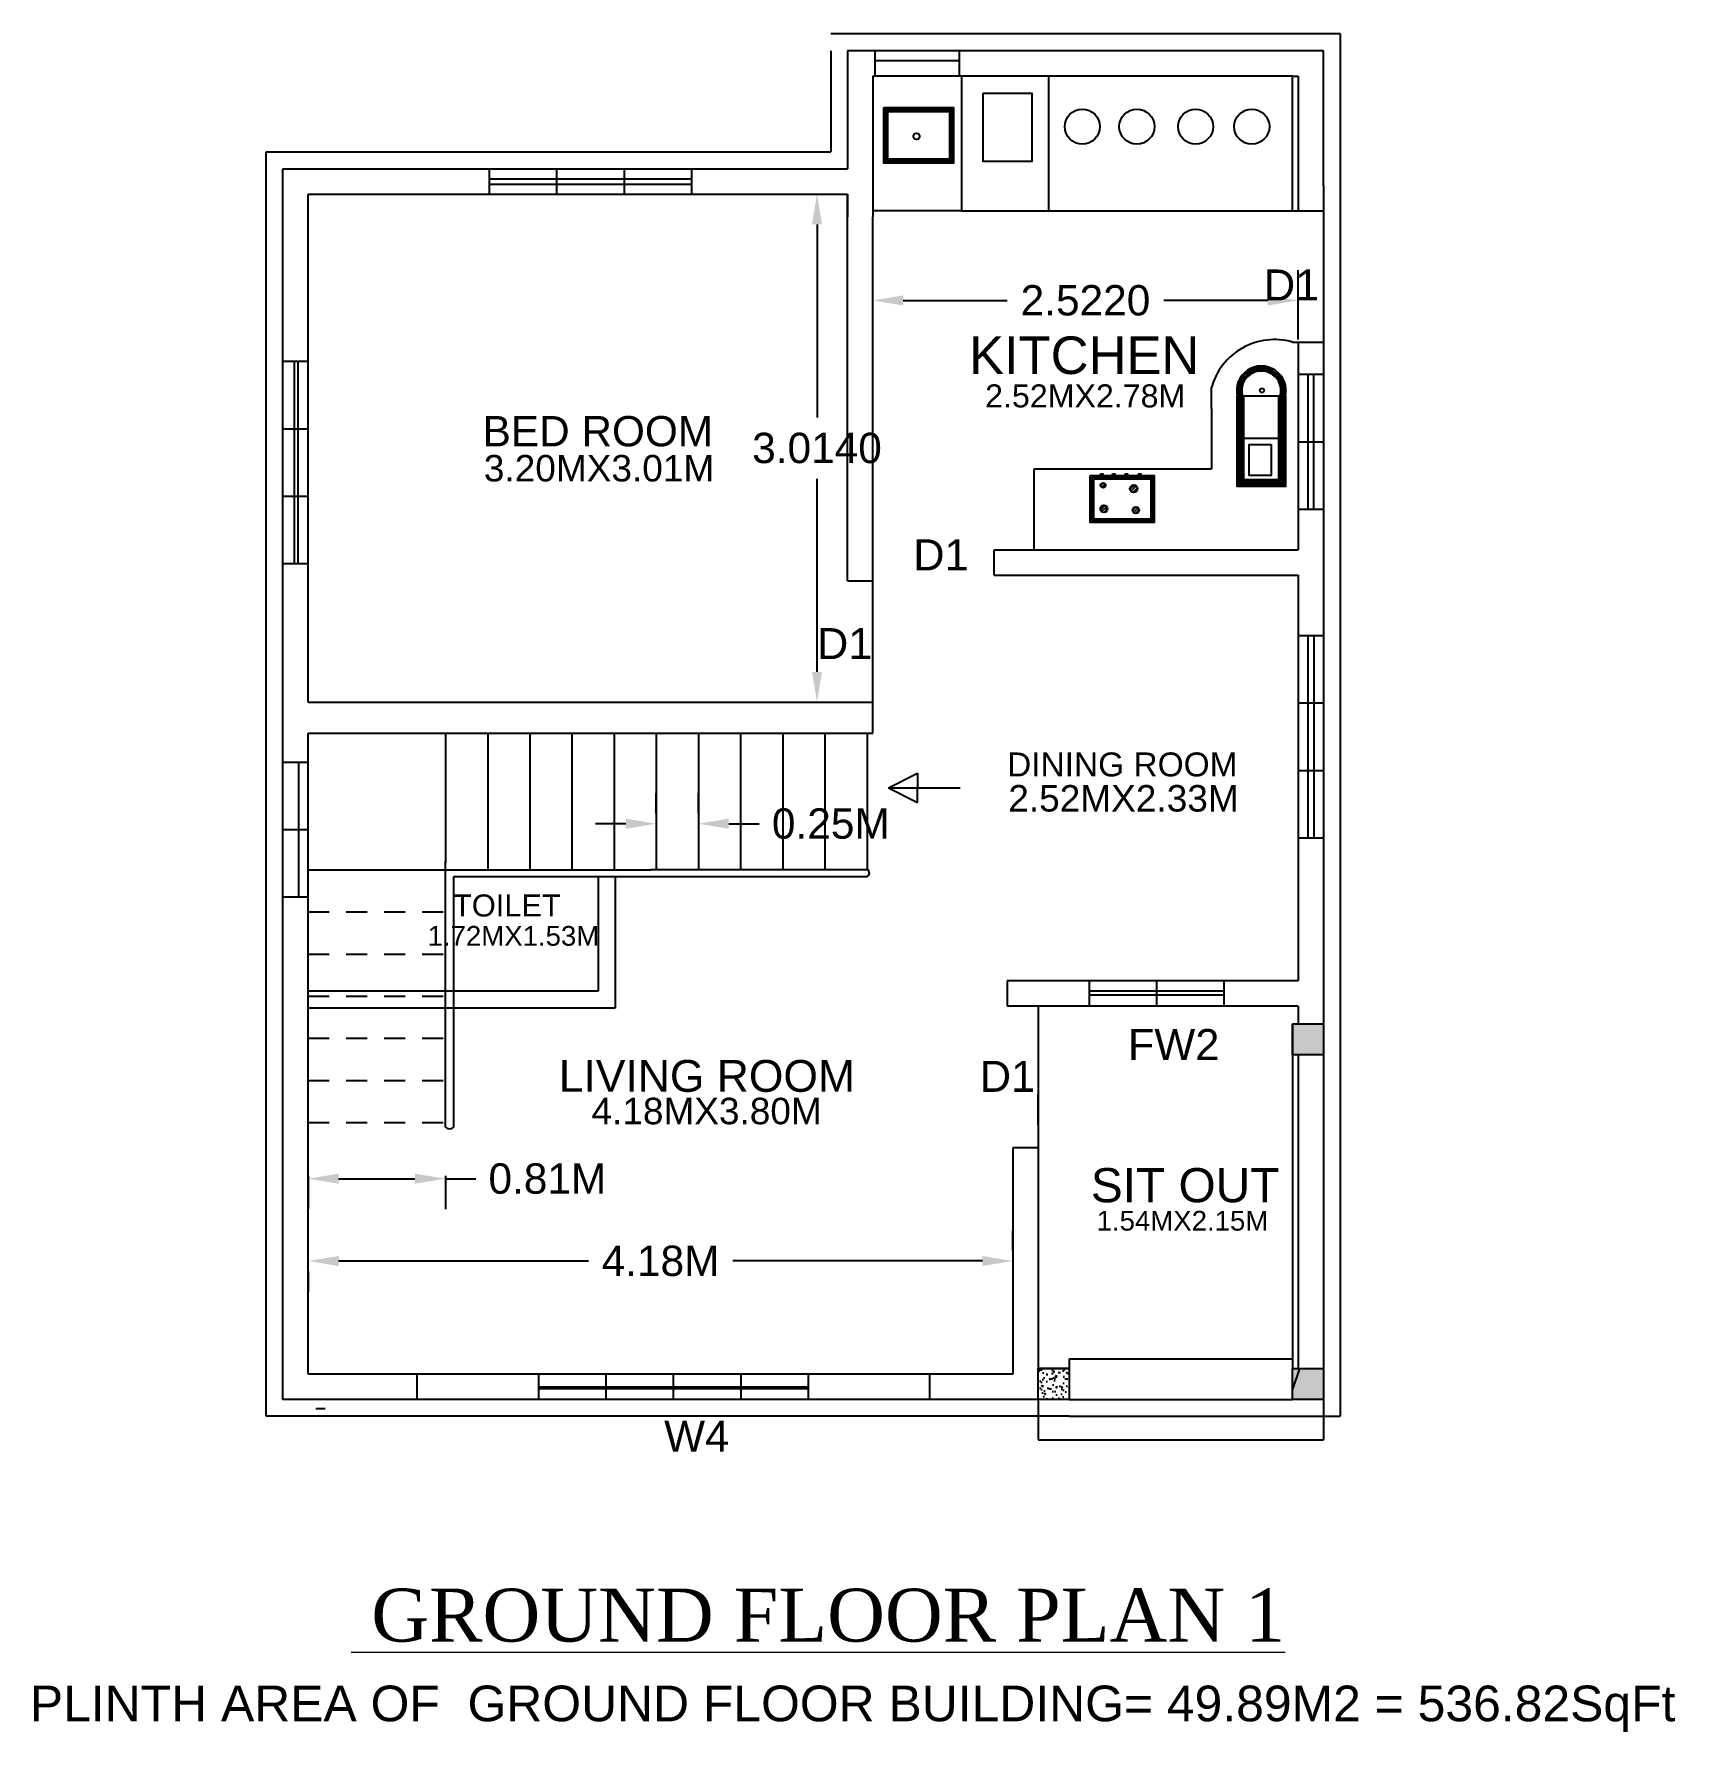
# Model space of a CAD drawing. Header units: inches. Extents: x -1.4 to 25.3, y -2.3 to 19.7.
# Drawn here: x -1.38 to 8.36, y -1.87 to 8.2 of the extents above; entities that cross this region are included whole.
import ezdxf
from ezdxf.enums import TextEntityAlignment as Align

# ---------------------------------------------------------------- set-up
doc = ezdxf.new("R2010")
doc.units = ezdxf.units.IN
doc.header["$MEASUREMENT"] = 0
doc.linetypes.add('HIDDEN2', pattern=[0.1875, 0.125, -0.0625])
doc.styles.get("Standard").update_dxf_attribs({"font": 'ARIAL.TTF'})
doc.styles.add('style1', font='TIMES.TTF')
doc.dimstyles.get("Standard").update_dxf_attribs({"dimtxt": 0.18, "dimasz": 0.18, "dimexe": 0.18, "dimexo": 0.0625, "dimgap": 0.09, "dimtad": 0, "dimtih": 1, "dimtoh": 1, "dimdec": 4, "dimzin": 0, "dimdsep": 46, "dimtxsty": 'Standard', "dimcen": 0.09, "dimadec": 0, "dimazin": 0, "dimtfac": 1, "dimtdec": 4, "dimtofl": 0, "dimtmove": 0, "dimatfit": 3, "dimfxl": 1, "dimtolj": 1, "dimtzin": 0, "dimarcsym": 0})
pattern_1 = [(45, (-58.814013, -14.985915), (-0.0088388348, 0.0088388348), [])]

# ---------------------------------------------------------------- blocks, each defined once
blk = doc.blocks.new('*D27')
at = {"color": 0, "lineweight": -2}
for p, q in [((3.598, 6.387), (3.598, 6.799)), ((6.12, 6.387), (6.12, 6.799)), ((3.778, 6.619), (4.394, 6.619)), ((5.94, 6.619), (5.324, 6.619))]:
    blk.add_line(p, q, dxfattribs=at)
at = {"color": 0}
for points in [[(3.778, 6.649), (3.778, 6.589), (3.598, 6.619)], [(5.94, 6.649), (5.94, 6.589), (6.12, 6.619)]]:
    blk.add_solid(points, dxfattribs=at)
at = {"layer": 'Defpoints', "color": 0}
for p in [(6.12, 6.619), (3.598, 6.324), (6.12, 6.324)]:
    blk.add_point(p, dxfattribs=at)
at = {"color": 0, "insert": (4.859, 6.619), "char_height": 0.18, "attachment_point": 5}
blk.add_mtext('\\A1;2.5220', dxfattribs=at)
blk = doc.blocks.new('*D28')
at = {"color": 0, "lineweight": -2}
for p, q in [((2.314, 3.578), (2.314, 3.695)), ((2.564, 3.578), (2.564, 3.695)), ((2.134, 3.515), (1.954, 3.515)), ((2.744, 3.515), (2.924, 3.515))]:
    blk.add_line(p, q, dxfattribs=at)
at = {"color": 0}
for points in [[(2.134, 3.545), (2.134, 3.485), (2.314, 3.515)], [(2.744, 3.545), (2.744, 3.485), (2.564, 3.515)]]:
    blk.add_solid(points, dxfattribs=at)
at = {"layer": 'Defpoints', "color": 0}
for p in [(2.314, 3.515), (2.564, 3.515), (2.564, 3.515)]:
    blk.add_point(p, dxfattribs=at)
at = {"color": 0, "insert": (3.349, 3.515), "char_height": 0.18, "attachment_point": 5}
blk.add_mtext('\\A1;0.25M', dxfattribs=at)
blk = doc.blocks.new('*D29')
at = {"color": 0, "lineweight": -2}
for p, q in [((0.25, 1.426), (0.25, 1.229)), ((1.063, 1.426), (1.063, 1.229)), ((0.43, 1.409), (0.883, 1.409)), ((1.063, 1.409), (1.243, 1.409))]:
    blk.add_line(p, q, dxfattribs=at)
at = {"color": 0}
for points in [[(0.43, 1.439), (0.43, 1.379), (0.25, 1.409)], [(0.883, 1.439), (0.883, 1.379), (1.063, 1.409)]]:
    blk.add_solid(points, dxfattribs=at)
at = {"layer": 'Defpoints', "color": 0}
for p in [(0.25, 1.488), (1.063, 1.488), (1.063, 1.409)]:
    blk.add_point(p, dxfattribs=at)
at = {"color": 0, "insert": (1.668, 1.409), "char_height": 0.18, "attachment_point": 5}
blk.add_mtext('\\A1;0.81M', dxfattribs=at)
blk = doc.blocks.new('*D38')
at = {"color": 0, "lineweight": -2}
for p, q in [((4.428, 0.984), (4.428, 1.101)), ((0.43, 0.921), (1.911, 0.921)), ((4.248, 0.921), (2.767, 0.921)), ((0.25, 0.859), (0.25, 0.741))]:
    blk.add_line(p, q, dxfattribs=at)
at = {"color": 0}
for points in [[(0.43, 0.951), (0.43, 0.891), (0.25, 0.921)], [(4.248, 0.951), (4.248, 0.891), (4.428, 0.921)]]:
    blk.add_solid(points, dxfattribs=at)
at = {"layer": 'Defpoints', "color": 0}
for p in [(0.25, 0.921), (0.25, 0.921), (4.428, 0.921)]:
    blk.add_point(p, dxfattribs=at)
at = {"color": 0, "insert": (2.339, 0.921), "char_height": 0.18, "attachment_point": 5}
blk.add_mtext('\\A1;4.18M', dxfattribs=at)
blk = doc.blocks.new('*D39')
at = {"color": 0, "lineweight": -2}
for p, q in [((2.585, 7.25), (3.447, 7.25)), ((3.267, 7.07), (3.267, 5.925)), ((3.267, 4.416), (3.267, 5.561)), ((2.585, 4.236), (3.447, 4.236))]:
    blk.add_line(p, q, dxfattribs=at)
at = {"color": 0}
for points in [[(3.237, 7.07), (3.297, 7.07), (3.267, 7.25)], [(3.237, 4.416), (3.297, 4.416), (3.267, 4.236)]]:
    blk.add_solid(points, dxfattribs=at)
at = {"layer": 'Defpoints', "color": 0}
for p in [(2.523, 7.25), (2.523, 4.236), (3.267, 4.236)]:
    blk.add_point(p, dxfattribs=at)
at = {"color": 0, "insert": (3.267, 5.743), "char_height": 0.18, "attachment_point": 5}
blk.add_mtext('\\A1;3.0140', dxfattribs=at)

msp = doc.modelspace()

# ---------------------------------------------------------------- hatches: boundary and pattern name
h = msp.add_hatch()
h.set_pattern_fill('ANSI31', color=256, scale=0.5, style=0)
h.set_pattern_definition([(45, (-58.81401, -14.985915), (-0.044194174, 0.044194174), [])])
h.paths.add_polyline_path([(4.94886, 5.52266, 1), (4.97794, 5.52266, 1)])
h.paths.add_polyline_path([(5.16779, 5.50197, 1), (5.1229, 5.50197, 1)])
h = msp.add_hatch()
h.set_pattern_fill('ANSI31', color=256, scale=0.1, style=0)
h.set_pattern_definition(pattern_1)
h.paths.add_polyline_path([(4.97794, 5.52266, 1), (4.94886, 5.52266, 1)])
h.paths.add_polyline_path([(5.16779, 5.50197, 1), (5.1229, 5.50197, 1)])
h = msp.add_hatch()
h.set_pattern_fill('ANSI31', color=256, scale=0.1, style=0)
h.set_pattern_definition(pattern_1)
h.paths.add_polyline_path([(4.94741, 5.38273, 1), (4.99026, 5.38273, 1)])
h.paths.add_polyline_path([(5.1382, 5.3756, 1), (5.17697, 5.3756, 1)])
h = msp.add_hatch()
h.set_pattern_fill('AR-CONC', color=256, scale=0.8, style=0)
h.set_pattern_definition([(50, (-10.6044, -12.035), (5.7381, -0.502), [0.6, -6.6]), (355, (-10.6044, -12.035), (-1.11, 6.0175), [0.48, -5.28]), (100.45, (-10.126, -12.077), (4.6281, 5.5155), [0.5099, -5.6091]), (46.184, (-10.6044, -10.435), (8.538, -1.3242), [0.9, -9.9]), (96.636, (-9.893, -10.545), (7.4773, 7.793), [0.765, -8.4137]), (351.184, (-10.604, -10.435), (7.4773, 7.793), [0.72, -7.92]), (21, (-9.8044, -10.835), (4.7753, -3.221), [0.6, -6.6]), (326, (-9.8044, -10.835), (1.9465, 5.8012), [0.48, -5.28]), (71.45, (-9.4065, -11.1034), (6.7218, 2.5802), [0.5099, -5.6091]), (37.5, (-10.6044, -12.035), (0.09728, 2.66315), [0, -5.216, 0, -5.36, 0, -5.3]), (7.5, (-10.6044, -12.035), (2.10456, 3.1553), [0, -3.056, 0, -5.096, 0, -2.02]), (327.5, (-12.3884, -12.035), (4.27058, -0.18044), [0, -2, 0, -6.24, 0, -8.28]), (317.5, (-13.1884, -12.035), (4.6655, 0.80084), [0, -2.6, 0, -4.144, 0, -5.88])])
h.paths.add_polyline_path([(6.27, 0.284), (6.086, 0.284), (6.086, 0.1), (6.27, 0.1)])
h.paths.add_polyline_path([(4.76197, 0.284), (4.57797, 0.284), (4.57797, 0.1), (4.76197, 0.1)])
h.paths.add_polyline_path([(6.27, 2.3288), (6.086, 2.3288), (6.086, 2.1448), (6.27, 2.1448)])
h = msp.add_hatch()
h.set_pattern_fill('AR-CONC', color=256, scale=0.012, style=0)
h.set_pattern_definition([(50, (-10.60442, -12.034975), (0.08607122, -0.00753026), [0.009, -0.099]), (355, (-10.60442, -12.034975), (-0.01665016, 0.09026306), [0.0072, -0.0792]), (100.4514, (-10.597244, -12.0356), (0.06942113, 0.08273275), [0.00764882, -0.08413705]), (46.1842, (-10.60442, -12.01098), (0.12806893, -0.0198623), [0.0135, -0.1485]), (96.6356, (-10.59374, -12.01263), (0.1121595, 0.11689414), [0.0114732, -0.12620556]), (351.1842, (-10.60442, -12.01098), (0.1121594, 0.1168942), [0.0108, -0.1188]), (21, (-10.59242, -12.016975), (0.07162885, -0.04831427), [0.009, -0.099]), (326, (-10.59242, -12.016975), (0.02919784, 0.087018), [0.0072, -0.0792]), (71.4514, (-10.58645, -12.021), (0.1008267, 0.03870366), [0.00764882, -0.08413705]), (37.5, (-10.604417, -12.034975), (0.001459183, 0.039947262), [0, -0.07824, 0, -0.0804, 0, -0.0795]), (7.5, (-10.604417, -12.034975), (0.031568344, 0.047329405), [0, -0.04584, 0, -0.07644, 0, -0.0303]), (327.5, (-10.631177, -12.034975), (0.064058692, -0.002706585), [0, -0.03, 0, -0.0936, 0, -0.1242]), (317.5, (-10.643177, -12.034975), (0.06998234, 0.0120126), [0, -0.039, 0, -0.06216, 0, -0.0882])])
h.paths.add_polyline_path([(6.27, 2.3288), (6.086, 2.3288), (6.086, 2.1448), (6.27, 2.1448)])
h.paths.add_polyline_path([(6.27, 0.284), (6.086, 0.284), (6.086, 0.1), (6.27, 0.1)])
h = msp.add_hatch()
h.set_pattern_fill('AR-CONC', color=256, scale=0.012, style=0)
h.set_pattern_definition([(50, (-58.81401, -15.05472), (0.08607122, -0.00753026), [0.009, -0.099]), (355, (-58.81401, -15.05472), (-0.01665016, 0.09026306), [0.0072, -0.0792]), (100.4514, (-58.80684, -15.05535), (0.06942113, 0.08273275), [0.00764882, -0.08413705]), (46.1842, (-58.81401, -15.03072), (0.12806893, -0.01986228), [0.0135, -0.1485]), (96.6356, (-58.80334, -15.03237), (0.11215952, 0.11689414), [0.01147323, -0.12620556]), (351.1842, (-58.81401, -15.03072), (0.11215943, 0.11689423), [0.0108, -0.1188]), (21, (-58.80201, -15.03672), (0.07162885, -0.04831427), [0.009, -0.099]), (326, (-58.80201, -15.03672), (0.02919784, 0.087018), [0.0072, -0.0792]), (71.4514, (-58.79604, -15.040745), (0.10082672, 0.03870366), [0.00764882, -0.08413705]), (37.5, (-58.814013, -15.05472), (0.001459183, 0.039947262), [0, -0.07824, 0, -0.0804, 0, -0.0795]), (7.5, (-58.814013, -15.05472), (0.031568344, 0.047329405), [0, -0.04584, 0, -0.07644, 0, -0.0303]), (327.5, (-58.840773, -15.05472), (0.064058692, -0.002706585), [0, -0.03, 0, -0.0936, 0, -0.1242]), (317.5, (-58.85277, -15.05472), (0.06998234, 0.0120126), [0, -0.039, 0, -0.06216, 0, -0.0882])])
h.paths.add_polyline_path([(4.76197, 0.284), (4.57797, 0.284), (4.57797, 0.1), (4.76197, 0.1)])

# ---------------------------------------------------------------- linework, layer by layer
for p, q in [((6.37, 8.2), (3.348, 8.2)), ((6.086, 8.2), (3.598, 8.2)), ((6.37, 8.2), (6.37, 0)), ((3.348, 8.1), (3.348, 7.5)), ((6.27, 8.1), (3.448, 8.1)), ((3.448, 8.1), (3.448, 7.4)), ((6.086, 8.1), (3.598, 8.1)), ((3.61028, 8.1), (3.61028, 7.95)), ((4.11028, 8.1), (4.11028, 7.95)), ((6.27, 7.3), (6.27, 8.1)), ((3.61028, 8.042), (4.11028, 8.042)), ((6.086, 7.95), (3.598, 7.95)), ((3.598, 7.95), (3.598, 7.116)), ((4.12449, 7.95), (4.12449, 7.15)), ((4.6392, 7.95), (4.6392, 7.15)), ((6.086, 7.15), (6.086, 7.95)), ((6.086, 7.95), (6.12, 7.95)), ((6.12, 7.95), (6.12, 7.15014)), ((0, 0), (0, 7.5)), ((0, 7.5), (3.348, 7.5)), ((0.1, 7.4), (3.448, 7.4)), ((0.1, 0.1), (0.1, 7.4)), ((1.323, 7.4), (1.323, 7.25)), ((1.723, 7.4), (1.723, 7.25)), ((2.123, 7.4), (2.123, 7.25)), ((2.523, 7.4), (2.523, 7.25)), ((1.323, 7.33966), (2.523, 7.33966)), ((1.323, 7.308), (2.523, 7.308)), ((6.27, 7.3), (6.27, 0.1)), ((0.25, 7.25), (3.448, 7.25)), ((0.25, 4.236), (0.25, 7.25)), ((0.5, 7.25), (3.414, 7.25)), ((3.448, 4.956), (3.448, 7.25)), ((3.448, 7.25), (3.448, 7.116)), ((4.12449, 7.15), (3.598, 7.15)), ((3.598, 4.716), (3.598, 7.116)), ((4.12449, 7.15), (6.086, 7.15014)), ((6.086, 7.15014), (6.27, 7.15014)), ((6.086, 6.3724), (6.27, 6.3724)), ((6.12, 6.3724), (6.12, 5.14)), ((0.25, 6.25645), (0.1, 6.25645)), ((0.1666, 6.25645), (0.1666, 5.05645)), ((0.1886, 6.25645), (0.1886, 5.05645)), ((6.12, 6.18137), (6.27, 6.18137)), ((6.178, 6.18137), (6.178, 5.38137)), ((6.21108, 6.18137), (6.21108, 5.38137)), ((5.606, 5.97903), (5.606, 6.10187)), ((6.04446, 6.05042), (5.76904, 6.05042)), ((5.606, 5.97903), (5.606, 5.62)), ((0.25, 5.85645), (0.1, 5.85645)), ((6.04446, 5.79977), (5.75904, 5.79977)), ((6.12, 5.78137), (6.27, 5.78137)), ((4.55506, 5.14), (4.55506, 5.62)), ((4.55506, 5.62), (5.606, 5.62)), ((0.25, 5.45645), (0.1, 5.45645)), ((6.12, 5.38137), (6.27, 5.38137)), ((4.318, 5.14), (6.12, 5.14)), ((4.318, 4.99), (4.318, 5.14)), ((0.25, 5.05645), (0.1, 5.05645)), ((3.448, 4.956), (3.598, 4.956)), ((4.318, 4.99), (6.12, 4.99)), ((6.12, 4.99), (6.12, 2.58228)), ((3.598, 4.532), (3.598, 4.716)), ((6.12, 4.63129), (6.27, 4.63129)), ((6.178, 4.63129), (6.178, 3.43129)), ((6.21373, 4.63129), (6.21373, 3.43129)), ((3.598, 4.052), (3.598, 4.532)), ((0.25, 4.236), (3.414, 4.236)), ((3.414, 4.236), (3.598, 4.236)), ((6.12, 4.23129), (6.27, 4.23129)), ((0.25, 4.052), (2.31327, 4.052)), ((0.25, 0.25), (0.25, 4.052)), ((1.064, 4.052), (1.064, 3.282)), ((1.314, 4.052), (1.314, 3.242)), ((1.564, 4.052), (1.564, 3.242)), ((1.814, 4.052), (1.814, 3.242)), ((2.064, 4.052), (2.064, 3.242)), ((2.314, 4.052), (3.598, 4.052)), ((2.314, 4.052), (2.314, 3.242)), ((2.564, 4.052), (2.564, 3.242)), ((2.814, 4.052), (2.814, 3.242)), ((3.064, 4.052), (3.064, 3.242)), ((3.314, 4.052), (3.314, 3.242)), ((3.564, 4.052), (3.564, 3.242)), ((0.25, 3.8789), (0.1, 3.8789)), ((0.192, 3.8789), (0.192, 3.0789)), ((6.12, 3.83129), (6.27, 3.83129)), ((3.69092, 3.72776), (3.86233, 3.8143)), ((3.69092, 3.72776), (4.11678, 3.72776)), ((3.69092, 3.72776), (3.86233, 3.64121)), ((3.86233, 3.8143), (3.86233, 3.72776)), ((3.86233, 3.64121), (3.86233, 3.72776)), ((0.25, 3.4789), (0.1, 3.4789)), ((6.12, 3.43129), (6.27, 3.43129)), ((0.25, 3.242), (1.06313, 3.242)), ((1.06313, 1.71494), (1.06313, 3.292)), ((1.064, 3.242), (2.27927, 3.242)), ((3.564, 3.242), (2.28, 3.242)), ((1.11313, 1.71494), (1.11313, 3.202)), ((1.11313, 3.202), (2.27927, 3.202)), ((1.31313, 3.202), (2.27927, 3.202)), ((1.96965, 3.202), (1.96965, 2.52125)), ((2.06965, 3.202), (2.06965, 2.42125)), ((2.28, 3.202), (3.564, 3.202)), ((0.25, 3.0789), (0.1, 3.0789)), ((1.96965, 2.52125), (0.25, 2.52125)), ((4.39397, 2.58228), (4.39397, 2.43228)), ((6.12, 2.58228), (4.39397, 2.58228)), ((4.88027, 2.58228), (4.88027, 2.43228)), ((4.88027, 2.52428), (5.68027, 2.52428)), ((5.28027, 2.58228), (5.28027, 2.43228)), ((5.68027, 2.58228), (5.68027, 2.43228)), ((2.06965, 2.42125), (0.25, 2.42125)), ((4.57797, 2.43228), (4.39397, 2.43228)), ((6.12, 2.43228), (4.57797, 2.43228)), ((4.57797, 2.43228), (4.57797, 0.284)), ((4.88027, 2.50053), (5.68027, 2.50053)), ((6.12, 2.43228), (6.12, 2.3288)), ((6.086, 2.3288), (6.086, 1.428)), ((6.12, 2.1448), (6.12, 0.284)), ((4.57797, 1.72745), (4.57797, 1.91145)), ((6.086, 1.72745), (6.086, 0.284)), ((4.57797, 1.59228), (4.42797, 1.59228)), ((4.42797, 1.59228), (4.42797, 0.25)), ((4.76197, 0.34), (6.086, 0.34)), ((4.76197, 0.34), (4.76197, 0.284)), ((4.42797, 0.25), (0.25, 0.25)), ((0.89458, 0.25), (0.89458, 0.1)), ((1.61458, 0.25), (1.61458, 0.1)), ((2.01458, 0.25), (2.01458, 0.1)), ((2.41458, 0.25), (2.41458, 0.1)), ((2.81458, 0.25), (2.81458, 0.1)), ((3.21458, 0.25), (3.21458, 0.1)), ((3.93458, 0.25), (3.93458, 0.1)), ((4.76197, 0.284), (4.57797, 0.284)), ((1.61458, 0.17539), (3.21458, 0.17539)), ((1.61458, 0.164), (3.21458, 0.164)), ((0.1, 0), (0, 0)), ((4.76197, 0.1), (0.1, 0.1)), ((4.76197, 0), (0.1, 0)), ((4.57797, 0.1), (4.57797, -0.14)), ((4.76197, 0.1), (6.086, 0.1)), ((6.27, 0.1), (6.086, 0.1)), ((6.27, 0.1), (6.27, -0.14)), ((4.76197, 0), (6.37, 0)), ((4.57797, -0.14), (6.27, -0.14))]:
    msp.add_line(p, q)
at = {"linetype": 'HIDDEN2'}
for p, q in [((0.25, 2.992), (1.06313, 2.992)), ((0.25, 2.742), (1.06313, 2.742)), ((0.25, 2.492), (1.06313, 2.492)), ((0.25, 2.242), (1.06313, 2.242)), ((0.25, 1.992), (1.06313, 1.992)), ((0.25, 1.742), (1.06313, 1.742)), ((0.35, 0.044), (0.294, 0.044))]:
    msp.add_line(p, q, dxfattribs=at)
for points in [[(3.66306, 7.76366), (4.0758, 7.76366), (4.0758, 7.43383), (3.66306, 7.43383)], [(4.25196, 7.84964), (4.54032, 7.84964), (4.54032, 7.44394), (4.25196, 7.44394)], [(3.67106, 7.75566), (4.0678, 7.75566), (4.0678, 7.44183), (3.67106, 7.44183)], [(3.67906, 7.74766), (4.0598, 7.74766), (4.0598, 7.44983), (3.67906, 7.44983)], [(3.68706, 7.73966), (4.0518, 7.73966), (4.0518, 7.45783), (3.68706, 7.45783)], [(5.96057, 5.76449), (5.96057, 5.58031), (5.8307, 5.58031), (5.8307, 5.76449)], [(4.88773, 5.58004), (5.26643, 5.58004), (5.26643, 5.30263), (4.88773, 5.30263)], [(4.89773, 5.57004), (5.25643, 5.57004), (5.25643, 5.31263), (4.89773, 5.31263)], [(4.90773, 5.56004), (5.24643, 5.56004), (5.24643, 5.32263), (4.90773, 5.32263)], [(4.9486, 5.59015), (4.96282, 5.59015), (4.96282, 5.58004), (4.9486, 5.58004)], [(5.01868, 5.59015), (5.0329, 5.59015), (5.0329, 5.58004), (5.01868, 5.58004)], [(5.09406, 5.59015), (5.10829, 5.59015), (5.10829, 5.58004), (5.09406, 5.58004)], [(5.17376, 5.59015), (5.18799, 5.59015), (5.18799, 5.58004), (5.17376, 5.58004)], [(6.086, 2.3288), (6.27, 2.3288), (6.27, 2.1448), (6.086, 2.1448)], [(4.57797, 0.284), (4.76197, 0.284), (4.76197, 0.1), (4.57797, 0.1)], [(6.086, 0.284), (6.27, 0.284), (6.27, 0.1), (6.086, 0.1)]]:
    msp.add_lwpolyline(points, close=True)
for points in [[(6.04446, 6.05042), (6.04446, 5.51587), (5.75904, 5.51587), (5.75904, 6.05042)], [(6.03446, 6.05042), (6.03446, 5.52587), (5.76904, 5.52587), (5.76904, 6.05042)], [(6.02446, 6.05042), (6.02446, 5.53587), (5.77904, 5.53587), (5.77904, 6.05042)], [(6.01446, 6.05042), (6.01446, 5.54587), (5.78904, 5.54587), (5.78904, 6.05042)], [(6.00446, 6.05042), (6.00446, 5.55587), (5.79904, 5.55587), (5.79904, 6.05042)]]:
    msp.add_lwpolyline(points)
for centre, radius in [((4.8404, 7.65072), 0.10403), ((5.16365, 7.65072), 0.10403), ((5.51199, 7.65072), 0.10403), ((5.84552, 7.65072), 0.10403), ((3.85695, 7.5925), 0.01858), ((5.90568, 6.08516), 0.01233), ((4.9634, 5.52266), 0.01454), ((5.14534, 5.50197), 0.02245), ((4.96884, 5.38273), 0.02143), ((5.15759, 5.3756), 0.01938)]:
    msp.add_circle(centre, radius)
for centre, radius, start, end in [((5.98076, 5.99803), 0.38888, 74.299136, 164.513444), ((5.90175, 6.08367), 0.14653, 346.88442, 193.11558), ((5.90175, 6.08367), 0.13653, 346.88442, 193.11558), ((5.90175, 6.08367), 0.12653, 346.88442, 193.11558), ((5.90175, 6.08367), 0.11653, 346.88442, 193.11558), ((3.55604, 3.222), 0.02152, 291.692225, 68.307775), ((1.08813, 1.74131), 0.03633, 226.523094, 313.476906)]:
    msp.add_arc(centre, radius, start, end)

# ---------------------------------------------------------------- texts
at = {"linetype": 'ByBlock', "lineweight": 18}
for s, p in [('D1', (5.91699, 6.61896)), ('D1', (3.83778, 5.01831)), ('D1', (3.26695, 4.49164)), ('FW2', (5.11081, 2.11319)), ('D1', (4.23237, 1.92443)), ('W4', (2.36044, -0.21071))]:
    msp.add_text(s, height=0.183908, dxfattribs=at).set_placement(p)
for s, height, p, p2 in [('KITCHEN', 0.222837, (4.16829, 6.18279), (5.53465, 6.18279)), ('2.52MX2.78M', 0.1364813, (4.26396, 5.98463), (5.45096, 5.98463)), ('BED ROOM', 0.179632, (1.28426, 5.75393), (2.65062, 5.75393)), ('3.20MX3.01M', 0.1571043, (1.29122, 5.54546), (2.65757, 5.54546)), ('DINING ROOM', 0.1419818, (4.39437, 3.79568), (5.76073, 3.79568)), ('2.52MX2.33M', 0.1571043, (4.40133, 3.5872), (5.76769, 3.5872)), ('LIVING ROOM', 0.1885791, (1.73557, 1.92466), (3.49208, 1.92466)), ('4.18MX3.80M', 0.1569432, (1.92988, 1.73227), (3.29484, 1.73227))]:
    msp.add_text(s, height=height).set_placement(p, p2, align=Align.ALIGNED)
for s, height, p, p2 in [('TOILET', 0.1307, (1.10844, 2.96467), (1.74759, 2.96467)), ('1.72MX1.53M', 0.1170358, (0.95781, 2.79134), (1.97568, 2.79134)), ('SIT OUT', 0.202885, (4.89103, 1.26938), (6.00897, 1.26938)), ('1.54MX2.15M', 0.1170358, (4.92519, 1.10129), (5.94307, 1.10129))]:
    msp.add_text(s, height=height, rotation=360).set_placement(p, p2, align=Align.ALIGNED)
at = {"linetype": 'ByBlock', "lineweight": 18, "style": 'style1'}
msp.add_text('%%U GROUND FLOOR PLAN 1', height=0.3142817, dxfattribs=at).set_placement((0.50508, -1.33661))
msp.add_text('%%U GROUND FLOOR PLAN 1', height=0.3142817, dxfattribs=at).set_placement((0.50508, -1.33661))
at = {"linetype": 'ByBlock', "lineweight": 18}
msp.add_text('PLINTH AREA OF  GROUND FLOOR BUILDING= 49.89M2 = 536.82SqFt', height=0.2116239, rotation=360, dxfattribs=at).set_placement((-1.40074, -1.80947))

# ---------------------------------------------------------------- dimensions: what is measured, and where the dimension line sits
dim = msp.add_linear_dim(base=(3.26695, 4.236), p1=(2.523, 7.25), p2=(2.523, 4.236), angle=90, dimstyle='Standard')
dim.commit()
dim.dimension.update_dxf_attribs({"geometry": '*D39', "text_midpoint": (3.26695, 5.743)})
dim = msp.add_linear_dim(base=(6.12, 6.61896), p1=(3.598, 6.32425), p2=(6.12, 6.32425), dimstyle='Standard')
dim.commit()
dim.dimension.update_dxf_attribs({"geometry": '*D27', "text_midpoint": (4.859, 6.61896)})
for base, p1, p2, text, picture, middle in [((2.564, 3.51535), (2.314, 3.51535), (2.564, 3.51535), '0.25M', '*D28', (3.34871, 3.51535)), ((1.06313, 1.40858), (0.25, 1.48843), (1.06313, 1.48843), '0.81M', '*D29', (1.66783, 1.40858)), ((0.25, 0.92114), (4.42797, 0.92114), (0.25, 0.92114), '4.18M', '*D38', (2.33899, 0.92114))]:
    dim = msp.add_linear_dim(base=base, p1=p1, p2=p2, text=text, dimstyle='Standard')
    dim.commit()
    dim.dimension.update_dxf_attribs({"geometry": picture, "text_midpoint": middle})

doc.saveas('drawing.dxf')
